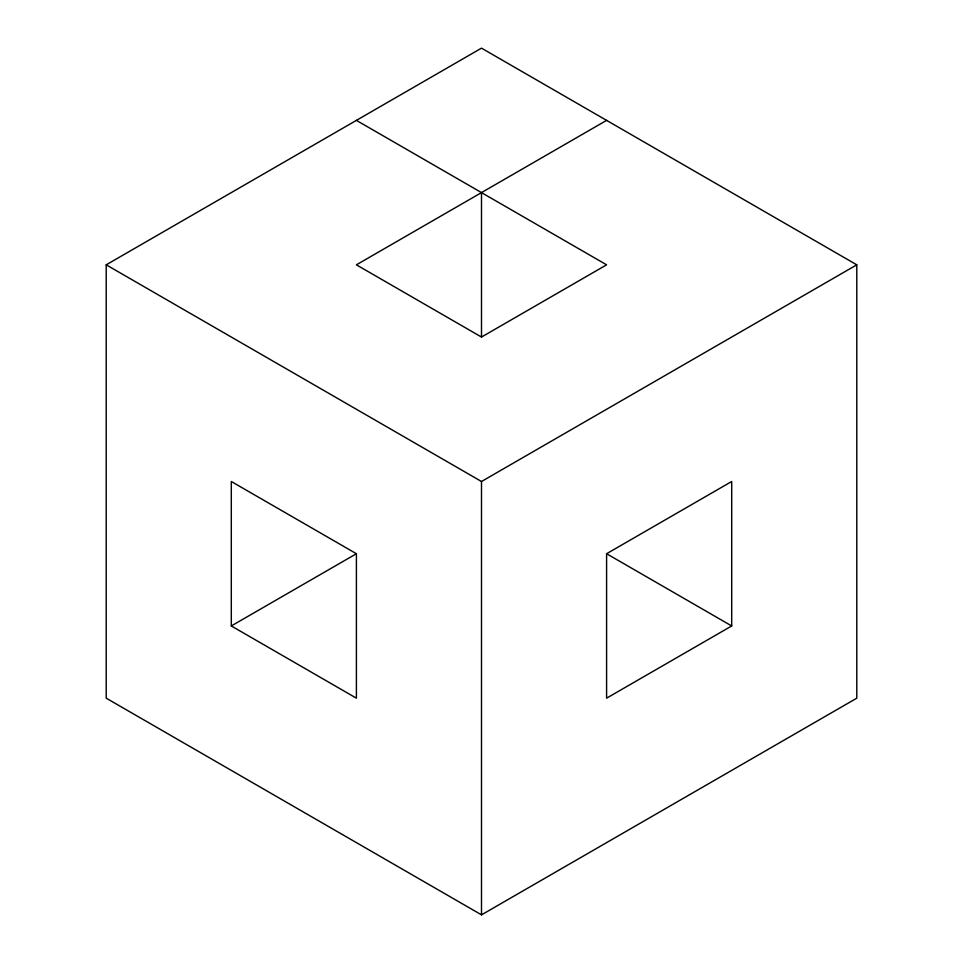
<?xml version="1.0" encoding="UTF-8"?>
<svg xmlns="http://www.w3.org/2000/svg" width="963" height="963" viewBox="0 0 963 963"><rect width="100%" height="100%" fill="white"/><g stroke="black" fill="none" stroke-linecap="round" stroke-linejoin="round"><path stroke-width="1.44" d="M106.207 264.825L481.5 48.15L856.793 264.825L856.793 698.175L481.5 914.85L106.207 698.175L106.207 264.825L481.5 481.5L856.793 264.825M606.594 120.375L356.406 264.825L481.5 337.05L606.594 264.825L356.406 120.375M231.301 625.95L356.406 553.725L356.406 698.175L231.301 625.95L231.301 481.5L356.406 553.725M606.594 553.725L731.699 481.5L731.699 625.95L606.594 698.175L606.594 553.725L731.699 625.95M481.5 192.6L481.5 337.05M481.5 481.5L481.5 914.85"/></g></svg>
